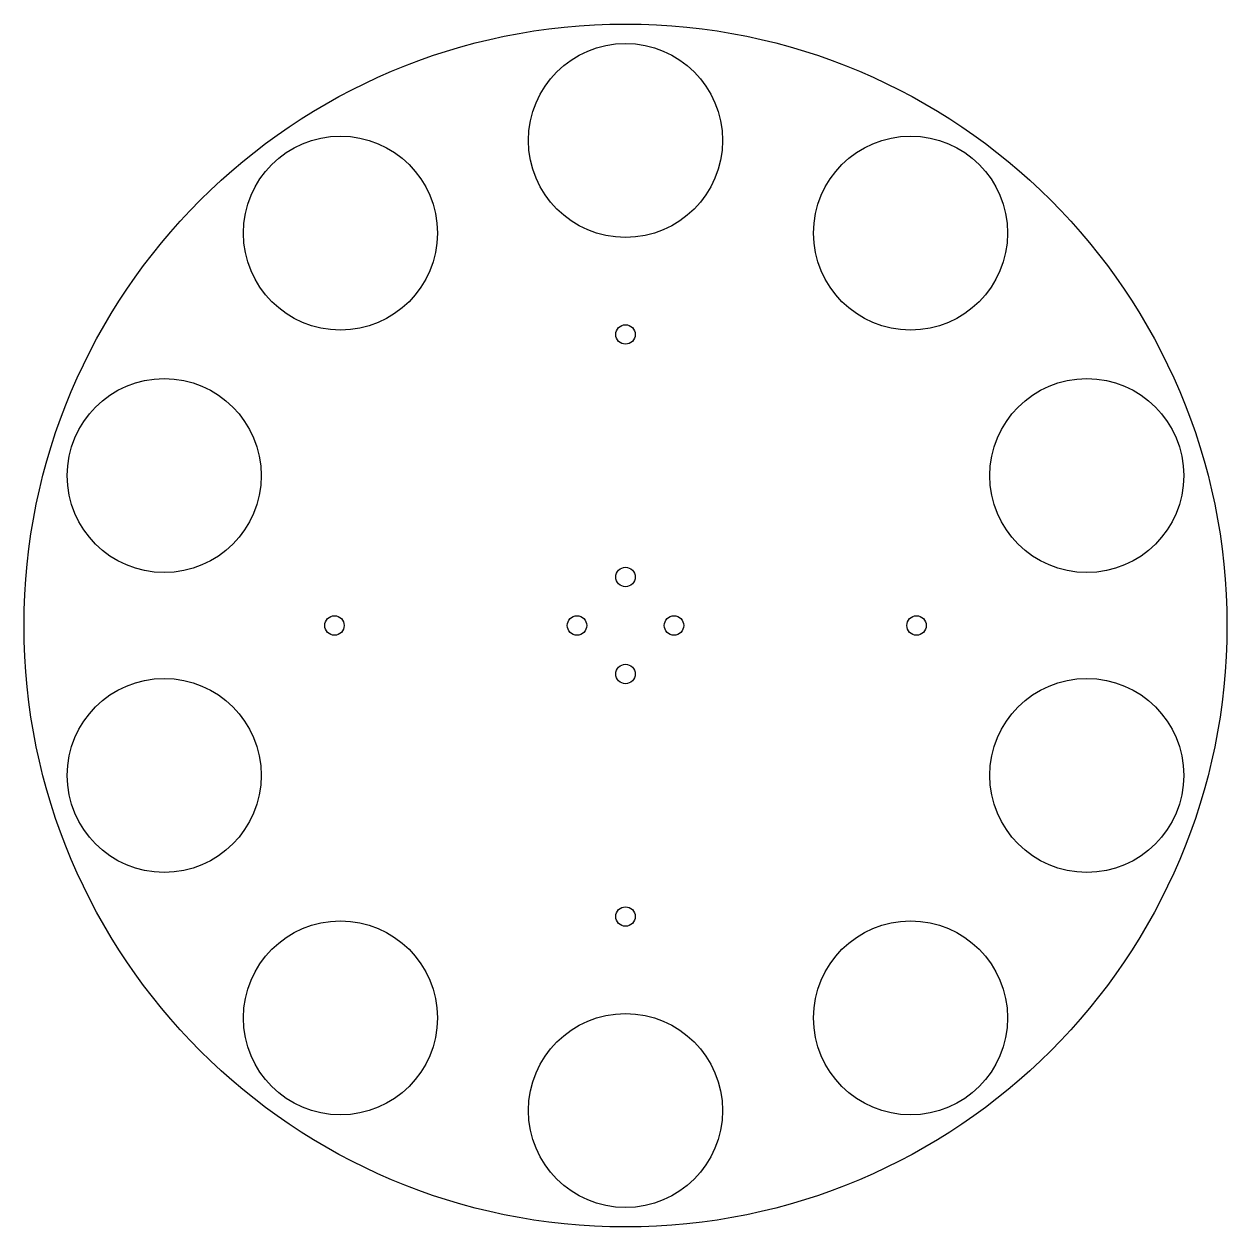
# Model space of a CAD drawing. Header units: millimetres. Extents: x -155 to 155, y -155 to 155.
import ezdxf

# ---------------------------------------------------------------- set-up
doc = ezdxf.new("R2010")
doc.units = ezdxf.units.MM

msp = doc.modelspace()

# ---------------------------------------------------------------- linework, layer by layer
for centre, radius in [((0, 0), 155), ((0, 125), 25), ((-73.47, 101.13), 25), ((73.47, 101.13), 25), ((0, 75), 2.5), ((-118.88, 38.63), 25), ((118.88, 38.63), 25), ((0, 12.5), 2.5), ((-75, 0), 2.5), ((-12.5, 0), 2.5), ((12.5, 0), 2.5), ((75, 0), 2.5), ((0, -12.5), 2.5), ((-118.88, -38.63), 25), ((118.88, -38.63), 25), ((0, -75), 2.5), ((-73.47, -101.13), 25), ((73.47, -101.13), 25), ((0, -125), 25)]:
    msp.add_circle(centre, radius)

doc.saveas('drawing.dxf')
